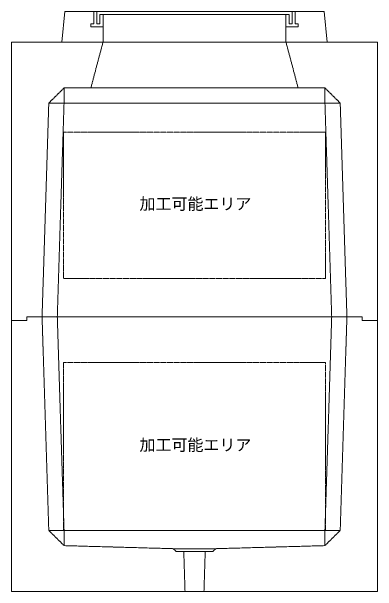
# Model space of a CAD drawing. Units: millimetres, scale not verified. Extents: x -5940 to 5940, y -4200 to 4200.
# Drawn here: x -660 to 540, y -2100 to -200 of the extents above; entities that cross this region are included whole.
import ezdxf
from ezdxf.enums import TextEntityAlignment as Align

# ---------------------------------------------------------------- set-up
doc = ezdxf.new("R2010")
doc.units = ezdxf.units.MM
doc.header["$LTSCALE"] = 20
doc.linetypes.add('LONG_DASHED1', pattern=[7, 6, -1])
doc.linetypes.add('LONG_DOUBLE_CHAIN', pattern=[21.8, 18, -1, 0.6, -0.6, 0.6, -1])
for name, color, linetype, lineweight in [('0-5_D-STR-STR5', 1, 'LONG_DOUBLE_CHAIN', 9), ('0-8_D-STR', 7, 'LONG_DASHED1', 9), ('0-A_D-STR-STR4', 134, 'LONG_DASHED1', 9)]:
    doc.layers.add(name, color=color, linetype=linetype, lineweight=lineweight)
doc.styles.add('ＭＳ ゴシック', font='')
doc.styles.get('ＭＳ ゴシック').set_extended_font_data('MS Gothic')

# ---------------------------------------------------------------- blocks, each defined once
blk = doc.blocks.new('A$C70E2587B')
at = {"layer": '0-5_D-STR-STR5'}
for q in [(8600, -3000), (-8600, -14000)]:
    blk.add_line((8600, -14000), q, dxfattribs=at)
blk.add_lwpolyline([(8600, -3000), (-8600, -3000), (-8600, -14000)], dxfattribs=at)
at = {"layer": '0-8_D-STR', "linetype": 'Continuous'}
for p, q in [((11000, 0), (-11000, 0)), ((12000, -18000), (-12000, -18000))]:
    blk.add_line(p, q, dxfattribs=at)
at = {"layer": '0-8_D-STR'}
for p, q in [((-10000, 0), (-9560, -14000)), ((-9000, 0), (-8560, -14000)), ((9000, 0), (8560, -14000)), ((10000, 0), (9560, -14000)), ((-8560, -15000), (-9560, -14000)), ((9560, -14000), (-9560, -14000)), ((-8560, -15000), (-8560, -14000)), ((8560, -15000), (9560, -14000)), ((8560, -15000), (8560, -14000)), ((-8560, -15000), (-1400, -15200)), ((1400, -15200), (-1400, -15200)), ((-1200, -15380), (-1400, -15200)), ((1200, -15380), (1400, -15200)), ((8560, -15000), (1400, -15200)), ((1200, -15380), (-1200, -15380)), ((-621, -18000), (-705, -15380)), ((621, -18000), (705, -15380))]:
    blk.add_line(p, q, dxfattribs=at)
at = {"layer": '0-8_D-STR', "linetype": 'Continuous'}
for points in [[(-12000, -18000), (-12000, -240), (-11000, -240), (-11000, 0)], [(12000, -18000), (12000, -240), (11000, -240), (11000, 0)]]:
    blk.add_lwpolyline(points, dxfattribs=at)
blk = doc.blocks.new('A$C2AFA5A68')
at = {"layer": '0-5_D-STR-STR5'}
blk.add_lwpolyline([(8600, 12100), (-8600, 12100), (-8600, 2500), (8600, 2500)], close=True, dxfattribs=at)
at = {"layer": '0-8_D-STR', "linetype": 'Continuous'}
for p, q in [((12000, 18000), (-12000, 18000)), ((12000, 18000), (12000, -240)), ((11000, 0), (-11000, 0))]:
    blk.add_line(p, q, dxfattribs=at)
at = {"layer": '0-8_D-STR'}
for p, q in [((-6000, 18000), (-6800, 15000)), ((6000, 18000), (6800, 15000)), ((-8560, 15000), (-9560, 14000)), ((8560, 15000), (-8560, 15000)), ((-8560, 15000), (-8560, 14000)), ((8560, 15000), (9560, 14000)), ((8560, 15000), (8560, 14000)), ((-10000, 0), (-9560, 14000)), ((9560, 14000), (-9560, 14000)), ((-9000, 0), (-8560, 14000)), ((9000, 0), (8560, 14000)), ((10000, 0), (9560, 14000))]:
    blk.add_line(p, q, dxfattribs=at)
at = {"layer": '0-8_D-STR', "linetype": 'Continuous'}
for points in [[(-12000, 18000), (-12000, -240), (-11000, -240), (-11000, 0)], [(12000, -240), (11000, -240), (11000, 0)]]:
    blk.add_lwpolyline(points, dxfattribs=at)
blk = doc.blocks.new('A$C019679C0')
at = {"layer": '0-8_D-STR', "linetype": 'Continuous'}
for p, q in [((-8700, 0), (-8500, 2000)), ((8500, 2000), (-8500, 2000)), ((8700, 0), (8500, 2000)), ((-8700, 0), (8700, 0))]:
    blk.add_line(p, q, dxfattribs=at)
at = {"layer": '0-8_D-STR'}
for p, q in [((-6000, 0), (-6000, 1800)), ((6000, 1800), (6000, 0))]:
    blk.add_line(p, q, dxfattribs=at)
at = {"layer": '0-A_D-STR-STR4'}
for points in [[(-6600, 2000), (-6600, 1200), (-6800, 1200), (-6800, 1000), (-6000, 1000)], [(-6000, 1800), (-6200, 1800), (-6200, 1200), (-6400, 1200), (-6400, 2000)], [(6600, 2000), (6600, 1200), (6800, 1200), (6800, 1000), (6000, 1000)], [(6200, 1800), (6200, 1200), (6400, 1200), (6400, 2000)], [(-6000, 1800), (6000, 1800), (6200, 1800)]]:
    blk.add_lwpolyline(points, dxfattribs=at)

msp = doc.modelspace()

# ---------------------------------------------------------------- block references
at = {"layer": '0-8_D-STR', "xscale": 0.05, "yscale": 0.05}
for name, p in [('A$C019679C0', (-60, -300)), ('A$C2AFA5A68', (-60, -1200)), ('A$C70E2587B', (-60, -1200))]:
    msp.add_blockref(name, p, dxfattribs=at)

# ---------------------------------------------------------------- texts
at = {"layer": '0-5_D-STR-STR5', "style": 'ＭＳ ゴシック'}
for p in [(-240.28, -860.72), (-240.28, -1650.72)]:
    msp.add_text('加工可能エリア', height=38.42, dxfattribs=at).set_placement(p, align=Align.BOTTOM_LEFT)

doc.saveas('drawing.dxf')
